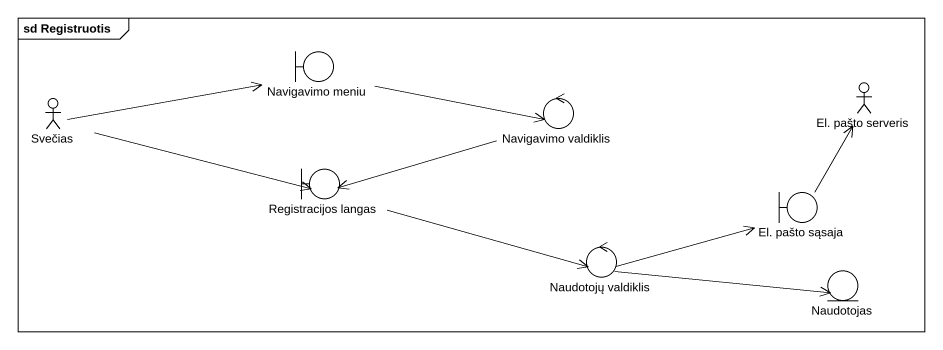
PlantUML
@startuml
mainframe sd Registruotis
boundary "Navigavimo meniu" as Navigavimo_meniu
actor Svečias
control "Navigavimo valdiklis" as Navigavimo_valdiklis
actor "El. pašto serveris" as El_pašto_serveris
boundary "Registracijos langas" as Registracijos_langas
boundary "El. pašto sąsaja" as El_pašto_sąsaja
control "Naudotojų valdiklis" as Naudotojų_valdiklis
entity Naudotojas
Navigavimo_meniu -right-> Navigavimo_valdiklis
Svečias -right-> Navigavimo_meniu
Svečias -right-> Registracijos_langas
Navigavimo_valdiklis -left-> Registracijos_langas
Registracijos_langas -right-> Naudotojų_valdiklis
El_pašto_sąsaja -up-> El_pašto_serveris
Naudotojų_valdiklis -right-> El_pašto_sąsaja
Naudotojų_valdiklis -right-> Naudotojas
@enduml
